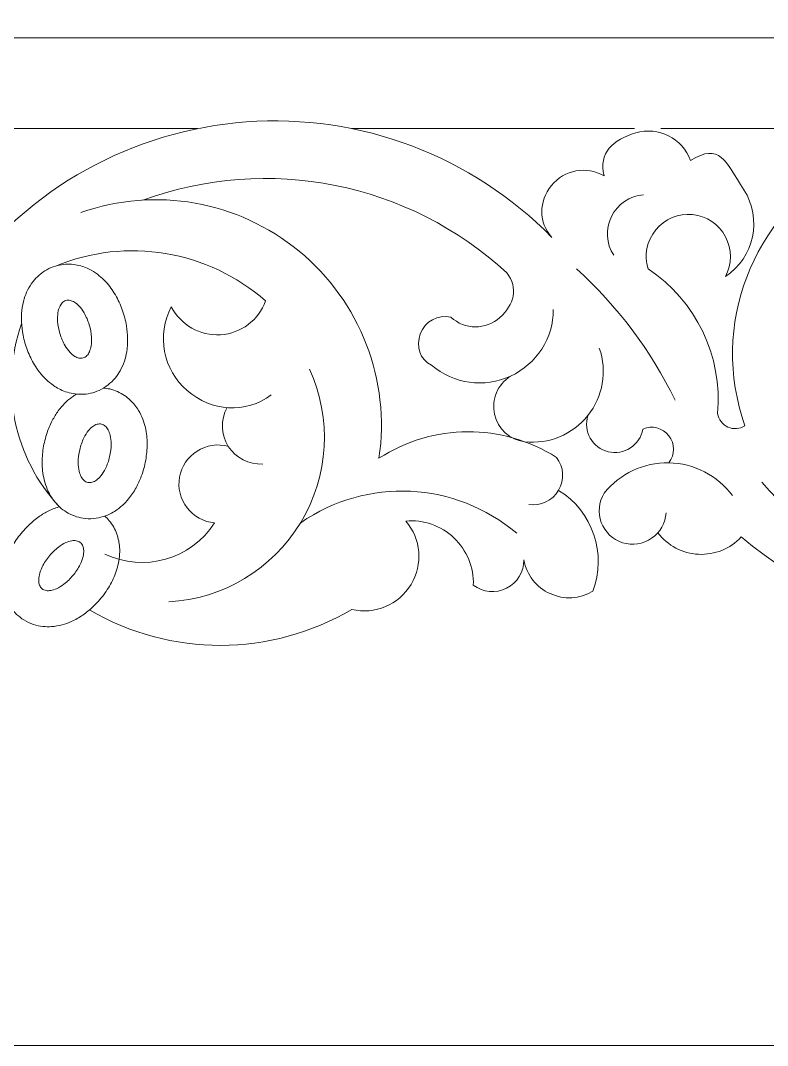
# Model space of a CAD drawing. Header units: millimetres. Extents: x 5151 to 5396, y 1629 to 1892.
# Drawn here: x 5175.95 to 5205.09, y 1769.91 to 1809.92 of the extents above; entities that cross this region are included whole.
import ezdxf

# ---------------------------------------------------------------- set-up
doc = ezdxf.new("R2010")
doc.units = ezdxf.units.MM
doc.header["$MEASUREMENT"] = 0
doc.layers.add('SITARA ALL', color=18, linetype='Continuous', true_color=0x000000)

msp = doc.modelspace()

# ---------------------------------------------------------------- linework, layer by layer
at = {"layer": 'SITARA ALL', "lineweight": 9}
for points, knots in [([(5151.918, 1891.909), (5151.918, 1891.909), (5395.918, 1891.909), (5395.918, 1891.909), (5395.918, 1891.909), (5395.918, 1769.909), (5395.918, 1769.909), (5395.918, 1769.909), (5151.918, 1769.909), (5151.918, 1769.909), (5151.918, 1769.909), (5151.918, 1891.909), (5151.918, 1891.909)], [0, 0, 0, 0, 0.25, 0.25, 0.25, 0.5, 0.5, 0.5, 0.75, 0.75, 0.75, 1, 1, 1, 1]), ([(5219.114, 1802.866), (5216.245, 1805.91), (5211.64, 1806.535), (5208.064, 1804.366), (5204.488, 1802.196), (5202.839, 1798.048), (5204.213, 1794.098)], [0, 0, 0, 0, 0.333333, 0.333333, 0.333333, 1, 1, 1, 1]), ([(5196.687, 1801.448), (5193.57, 1804.635), (5189.207, 1806.285), (5184.761, 1805.958), (5180.316, 1805.63), (5176.257, 1803.379), (5173.643, 1799.769)], [0, 0, 0, 0, 0.333333, 0.333333, 0.333333, 1, 1, 1, 1]), ([(5202.089, 1804.451), (5201.778, 1805.322), (5200.839, 1805.797), (5199.953, 1805.53), (5199.067, 1805.262), (5198.496, 1804.752), (5198.72, 1803.854)], [0, 0, 0, 0, 0.333333, 0.333333, 0.333333, 1, 1, 1, 1]), ([(5203.451, 1799.923), (5204.577, 1800.665), (5204.899, 1802.174), (5204.173, 1803.311), (5203.447, 1804.448), (5203.236, 1805.16), (5202.089, 1804.451)], [0, 0, 0, 0, 0.333333, 0.333333, 0.333333, 1, 1, 1, 1]), ([(5198.72, 1803.854), (5198.035, 1804.252), (5197.163, 1804.089), (5196.668, 1803.472), (5196.173, 1802.854), (5196.149, 1802.029), (5196.687, 1801.448)], [0, 0, 0, 0, 0.333333, 0.333333, 0.333333, 1, 1, 1, 1]), ([(5189.938, 1792.828), (5190.389, 1795.884), (5189.205, 1798.952), (5186.819, 1800.914), (5184.432, 1802.875), (5181.221, 1803.452), (5178.311, 1802.417)], [0, 0, 0, 0, 0.333333, 0.333333, 0.333333, 1, 1, 1, 1]), ([(5200.254, 1803.117), (5199.715, 1803.072), (5199.241, 1802.746), (5199.003, 1802.261), (5198.766, 1801.775), (5198.799, 1801.205), (5199.094, 1800.753)], [0, 0, 0, 0, 0.333333, 0.333333, 0.333333, 1, 1, 1, 1]), ([(5203.451, 1799.923), (5203.712, 1800.407), (5203.714, 1800.991), (5203.455, 1801.477), (5203.197, 1801.963), (5202.717, 1802.287), (5202.169, 1802.34), (5201.621, 1802.394), (5201.083, 1802.171), (5200.734, 1801.744), (5200.386, 1801.318), (5200.272, 1800.75), (5200.434, 1800.224)], [0, 0, 0, 0, 0.2, 0.2, 0.2, 0.4, 0.4, 0.4, 0.6, 0.6, 0.6, 1, 1, 1, 1]), ([(5177.32, 1800.334), (5177.424, 1800.365), (5177.529, 1800.386), (5177.637, 1800.397), (5177.74, 1800.408), (5177.844, 1800.409), (5177.947, 1800.402), (5178.044, 1800.394), (5178.141, 1800.379), (5178.235, 1800.356), (5178.323, 1800.335), (5178.409, 1800.307), (5178.492, 1800.274), (5178.569, 1800.243), (5178.644, 1800.207), (5178.716, 1800.166), (5178.826, 1800.105), (5178.93, 1800.034), (5179.027, 1799.955), (5179.116, 1799.882), (5179.199, 1799.804), (5179.277, 1799.72), (5179.35, 1799.64), (5179.418, 1799.557), (5179.482, 1799.469), (5179.543, 1799.385), (5179.6, 1799.297), (5179.653, 1799.207), (5179.761, 1799.02), (5179.852, 1798.823), (5179.924, 1798.62), (5179.996, 1798.417), (5180.051, 1798.209), (5180.086, 1797.997), (5180.114, 1797.833), (5180.129, 1797.668), (5180.132, 1797.501), (5180.136, 1797.329), (5180.124, 1797.156), (5180.096, 1796.986), (5180.076, 1796.862), (5180.046, 1796.74), (5180.006, 1796.621), (5179.963, 1796.488), (5179.906, 1796.36), (5179.837, 1796.239), (5179.781, 1796.14), (5179.716, 1796.046), (5179.643, 1795.959), (5179.562, 1795.861), (5179.471, 1795.773), (5179.371, 1795.695), (5179.263, 1795.61), (5179.145, 1795.538), (5179.019, 1795.481), (5178.911, 1795.431), (5178.798, 1795.394), (5178.683, 1795.368), (5178.569, 1795.342), (5178.452, 1795.329), (5178.335, 1795.327), (5178.225, 1795.325), (5178.115, 1795.334), (5178.006, 1795.352), (5177.905, 1795.37), (5177.807, 1795.396), (5177.711, 1795.429), (5177.623, 1795.46), (5177.537, 1795.497), (5177.455, 1795.541), (5177.379, 1795.58), (5177.306, 1795.625), (5177.235, 1795.673), (5177.129, 1795.747), (5177.029, 1795.83), (5176.936, 1795.921), (5176.851, 1796.005), (5176.771, 1796.095), (5176.697, 1796.189), (5176.627, 1796.28), (5176.561, 1796.375), (5176.502, 1796.473), (5176.393, 1796.653), (5176.301, 1796.841), (5176.227, 1797.038), (5176.152, 1797.232), (5176.095, 1797.433), (5176.055, 1797.637), (5176.021, 1797.807), (5176, 1797.979), (5175.993, 1798.152), (5175.986, 1798.3), (5175.991, 1798.448), (5176.006, 1798.594), (5176.022, 1798.751), (5176.053, 1798.906), (5176.099, 1799.057), (5176.133, 1799.171), (5176.177, 1799.283), (5176.23, 1799.39), (5176.289, 1799.51), (5176.361, 1799.624), (5176.444, 1799.73), (5176.513, 1799.819), (5176.591, 1799.901), (5176.676, 1799.976), (5176.769, 1800.057), (5176.87, 1800.128), (5176.977, 1800.188), (5177.086, 1800.249), (5177.201, 1800.298), (5177.32, 1800.334)], [0, 0, 0, 0, 0.026316, 0.026316, 0.026316, 0.052632, 0.052632, 0.052632, 0.078947, 0.078947, 0.078947, 0.105263, 0.105263, 0.105263, 0.131579, 0.131579, 0.131579, 0.157895, 0.157895, 0.157895, 0.184211, 0.184211, 0.184211, 0.210526, 0.210526, 0.210526, 0.236842, 0.236842, 0.236842, 0.263158, 0.263158, 0.263158, 0.289474, 0.289474, 0.289474, 0.315789, 0.315789, 0.315789, 0.342105, 0.342105, 0.342105, 0.368421, 0.368421, 0.368421, 0.394737, 0.394737, 0.394737, 0.421053, 0.421053, 0.421053, 0.447368, 0.447368, 0.447368, 0.473684, 0.473684, 0.473684, 0.5, 0.5, 0.5, 0.526316, 0.526316, 0.526316, 0.552632, 0.552632, 0.552632, 0.578947, 0.578947, 0.578947, 0.605263, 0.605263, 0.605263, 0.631579, 0.631579, 0.631579, 0.657895, 0.657895, 0.657895, 0.684211, 0.684211, 0.684211, 0.710526, 0.710526, 0.710526, 0.736842, 0.736842, 0.736842, 0.763158, 0.763158, 0.763158, 0.789474, 0.789474, 0.789474, 0.815789, 0.815789, 0.815789, 0.842105, 0.842105, 0.842105, 0.868421, 0.868421, 0.868421, 0.894737, 0.894737, 0.894737, 0.921053, 0.921053, 0.921053, 0.947368, 0.947368, 0.947368, 1, 1, 1, 1]), ([(5192.743, 1798.341), (5193.279, 1797.837), (5194.113, 1797.831), (5194.656, 1798.327), (5195.2, 1798.823), (5195.384, 1799.483), (5194.93, 1800.063)], [0, 0, 0, 0, 0.333333, 0.333333, 0.333333, 1, 1, 1, 1]), ([(5177.725, 1798.987), (5177.669, 1798.969), (5177.619, 1798.938), (5177.579, 1798.895), (5177.538, 1798.851), (5177.505, 1798.8), (5177.481, 1798.745), (5177.449, 1798.672), (5177.427, 1798.595), (5177.414, 1798.516), (5177.397, 1798.405), (5177.392, 1798.291), (5177.4, 1798.179), (5177.411, 1798.014), (5177.44, 1797.852), (5177.488, 1797.694), (5177.537, 1797.53), (5177.605, 1797.373), (5177.691, 1797.225), (5177.746, 1797.129), (5177.813, 1797.04), (5177.888, 1796.959), (5177.941, 1796.901), (5178.002, 1796.85), (5178.069, 1796.808), (5178.119, 1796.777), (5178.175, 1796.754), (5178.233, 1796.741), (5178.287, 1796.729), (5178.344, 1796.731), (5178.398, 1796.746), (5178.454, 1796.764), (5178.504, 1796.795), (5178.544, 1796.838), (5178.585, 1796.882), (5178.618, 1796.933), (5178.642, 1796.988), (5178.674, 1797.061), (5178.696, 1797.138), (5178.708, 1797.217), (5178.726, 1797.328), (5178.731, 1797.442), (5178.723, 1797.554), (5178.712, 1797.719), (5178.683, 1797.881), (5178.635, 1798.039), (5178.586, 1798.203), (5178.518, 1798.36), (5178.432, 1798.508), (5178.376, 1798.604), (5178.31, 1798.693), (5178.235, 1798.774), (5178.181, 1798.832), (5178.121, 1798.883), (5178.054, 1798.925), (5178.004, 1798.956), (5177.948, 1798.979), (5177.89, 1798.992), (5177.836, 1799.004), (5177.779, 1799.003), (5177.725, 1798.987)], [0, 0, 0, 0, 0.05, 0.05, 0.05, 0.1, 0.1, 0.1, 0.15, 0.15, 0.15, 0.2, 0.2, 0.2, 0.25, 0.25, 0.25, 0.3, 0.3, 0.3, 0.35, 0.35, 0.35, 0.4, 0.4, 0.4, 0.45, 0.45, 0.45, 0.5, 0.5, 0.5, 0.55, 0.55, 0.55, 0.6, 0.6, 0.6, 0.65, 0.65, 0.65, 0.7, 0.7, 0.7, 0.75, 0.75, 0.75, 0.8, 0.8, 0.8, 0.85, 0.85, 0.85, 0.9, 0.9, 0.9, 0.95, 0.95, 0.95, 1, 1, 1, 1]), ([(5181.836, 1798.746), (5182.2, 1798.031), (5182.954, 1797.601), (5183.755, 1797.652), (5184.555, 1797.704), (5185.244, 1798.215), (5185.512, 1798.971)], [0, 0, 0, 0, 0.333333, 0.333333, 0.333333, 1, 1, 1, 1]), ([(5181.836, 1798.746), (5181.255, 1797.643), (5181.512, 1796.285), (5182.456, 1795.47), (5183.4, 1794.656), (5184.731, 1794.564), (5185.737, 1795.3)], [0, 0, 0, 0, 0.333333, 0.333333, 0.333333, 1, 1, 1, 1]), ([(5192.743, 1798.341), (5192.237, 1798.456), (5191.725, 1798.175), (5191.55, 1797.687), (5191.374, 1797.198), (5191.526, 1796.692), (5191.989, 1796.459)], [0, 0, 0, 0, 0.333333, 0.333333, 0.333333, 1, 1, 1, 1]), ([(5191.989, 1796.459), (5192.845, 1795.727), (5194.049, 1795.562), (5195.07, 1796.035), (5196.092, 1796.509), (5196.744, 1797.517), (5196.739, 1798.643)], [0, 0, 0, 0, 0.333333, 0.333333, 0.333333, 1, 1, 1, 1]), ([(5204.067, 1789.759), (5208.741, 1785.875), (5214.989, 1784.455), (5220.883, 1785.936), (5226.777, 1787.418), (5231.593, 1791.582), (5233.876, 1797.214)], [0, 0, 0, 0, 0.333333, 0.333333, 0.333333, 1, 1, 1, 1]), ([(5195.617, 1793.477), (5196.561, 1793.368), (5197.494, 1793.754), (5198.087, 1794.497), (5198.679, 1795.24), (5198.849, 1796.228), (5198.533, 1797.124)], [0, 0, 0, 0, 0.333333, 0.333333, 0.333333, 1, 1, 1, 1]), ([(5181.739, 1787.228), (5183.862, 1787.344), (5185.789, 1788.504), (5186.886, 1790.325), (5187.983, 1792.146), (5188.114, 1794.376), (5187.223, 1796.306)], [0, 0, 0, 0, 0.333333, 0.333333, 0.333333, 1, 1, 1, 1]), ([(5195.065, 1796.027), (5194.566, 1795.716), (5194.318, 1795.124), (5194.445, 1794.55), (5194.572, 1793.977), (5195.034, 1793.548), (5195.617, 1793.477)], [0, 0, 0, 0, 0.333333, 0.333333, 0.333333, 1, 1, 1, 1]), ([(5179.433, 1795.534), (5179.538, 1795.509), (5179.64, 1795.475), (5179.738, 1795.431), (5179.833, 1795.389), (5179.924, 1795.338), (5180.01, 1795.28), (5180.091, 1795.225), (5180.166, 1795.164), (5180.237, 1795.097), (5180.302, 1795.035), (5180.363, 1794.968), (5180.418, 1794.898), (5180.47, 1794.832), (5180.517, 1794.764), (5180.559, 1794.693), (5180.624, 1794.585), (5180.679, 1794.472), (5180.723, 1794.355), (5180.764, 1794.248), (5180.797, 1794.138), (5180.823, 1794.026), (5180.847, 1793.921), (5180.864, 1793.814), (5180.876, 1793.707), (5180.887, 1793.603), (5180.893, 1793.499), (5180.893, 1793.394), (5180.894, 1793.178), (5180.875, 1792.963), (5180.836, 1792.75), (5180.798, 1792.539), (5180.741, 1792.331), (5180.666, 1792.13), (5180.608, 1791.974), (5180.539, 1791.822), (5180.459, 1791.677), (5180.376, 1791.525), (5180.28, 1791.382), (5180.171, 1791.248), (5180.091, 1791.151), (5180.005, 1791.06), (5179.911, 1790.976), (5179.807, 1790.883), (5179.694, 1790.8), (5179.574, 1790.729), (5179.476, 1790.671), (5179.373, 1790.622), (5179.266, 1790.583), (5179.148, 1790.539), (5179.024, 1790.508), (5178.899, 1790.489), (5178.763, 1790.47), (5178.624, 1790.466), (5178.487, 1790.479), (5178.369, 1790.491), (5178.252, 1790.514), (5178.139, 1790.549), (5178.028, 1790.584), (5177.92, 1790.63), (5177.818, 1790.687), (5177.721, 1790.74), (5177.63, 1790.803), (5177.545, 1790.873), (5177.466, 1790.938), (5177.394, 1791.01), (5177.327, 1791.087), (5177.266, 1791.158), (5177.211, 1791.232), (5177.161, 1791.311), (5177.115, 1791.383), (5177.073, 1791.458), (5177.037, 1791.535), (5176.981, 1791.653), (5176.936, 1791.774), (5176.901, 1791.899), (5176.868, 1792.015), (5176.844, 1792.132), (5176.827, 1792.251), (5176.811, 1792.365), (5176.802, 1792.48), (5176.799, 1792.594), (5176.794, 1792.804), (5176.808, 1793.014), (5176.842, 1793.221), (5176.874, 1793.426), (5176.924, 1793.629), (5176.991, 1793.826), (5177.047, 1793.99), (5177.115, 1794.15), (5177.194, 1794.304), (5177.262, 1794.435), (5177.34, 1794.561), (5177.426, 1794.68), (5177.519, 1794.808), (5177.623, 1794.927), (5177.737, 1795.035), (5177.824, 1795.117), (5177.918, 1795.192), (5178.017, 1795.259), (5178.057, 1795.285), (5178.098, 1795.311), (5178.14, 1795.335)], [0, 0, 0, 0, 0.028571, 0.028571, 0.028571, 0.057143, 0.057143, 0.057143, 0.085714, 0.085714, 0.085714, 0.114286, 0.114286, 0.114286, 0.142857, 0.142857, 0.142857, 0.171429, 0.171429, 0.171429, 0.2, 0.2, 0.2, 0.228571, 0.228571, 0.228571, 0.257143, 0.257143, 0.257143, 0.285714, 0.285714, 0.285714, 0.314286, 0.314286, 0.314286, 0.342857, 0.342857, 0.342857, 0.371429, 0.371429, 0.371429, 0.4, 0.4, 0.4, 0.428571, 0.428571, 0.428571, 0.457143, 0.457143, 0.457143, 0.485714, 0.485714, 0.485714, 0.514286, 0.514286, 0.514286, 0.542857, 0.542857, 0.542857, 0.571429, 0.571429, 0.571429, 0.6, 0.6, 0.6, 0.628571, 0.628571, 0.628571, 0.657143, 0.657143, 0.657143, 0.685714, 0.685714, 0.685714, 0.714286, 0.714286, 0.714286, 0.742857, 0.742857, 0.742857, 0.771429, 0.771429, 0.771429, 0.8, 0.8, 0.8, 0.828571, 0.828571, 0.828571, 0.857143, 0.857143, 0.857143, 0.885714, 0.885714, 0.885714, 0.914286, 0.914286, 0.914286, 0.942857, 0.942857, 0.942857, 1, 1, 1, 1]), ([(5184.014, 1794.809), (5183.752, 1794.334), (5183.77, 1793.754), (5184.06, 1793.296), (5184.35, 1792.838), (5184.86, 1792.573), (5185.401, 1792.606)], [0, 0, 0, 0, 0.333333, 0.333333, 0.333333, 1, 1, 1, 1]), ([(5198.086, 1794.492), (5197.994, 1794.2), (5198.027, 1793.883), (5198.178, 1793.616), (5198.328, 1793.349), (5198.58, 1793.157), (5198.878, 1793.084), (5199.175, 1793.011), (5199.49, 1793.065), (5199.746, 1793.232), (5200.003, 1793.399), (5200.178, 1793.663), (5200.232, 1793.965)], [0, 0, 0, 0, 0.2, 0.2, 0.2, 0.4, 0.4, 0.4, 0.6, 0.6, 0.6, 1, 1, 1, 1]), ([(5203.149, 1794.576), (5203.186, 1794.343), (5203.338, 1794.144), (5203.553, 1794.048), (5203.768, 1793.952), (5204.015, 1793.97), (5204.213, 1794.098)], [0, 0, 0, 0, 0.333333, 0.333333, 0.333333, 1, 1, 1, 1]), ([(5179.112, 1794.164), (5179.055, 1794.177), (5178.996, 1794.175), (5178.94, 1794.157), (5178.882, 1794.14), (5178.828, 1794.112), (5178.78, 1794.076), (5178.716, 1794.029), (5178.658, 1793.973), (5178.609, 1793.911), (5178.538, 1793.823), (5178.477, 1793.727), (5178.428, 1793.626), (5178.355, 1793.478), (5178.3, 1793.322), (5178.263, 1793.162), (5178.223, 1792.995), (5178.204, 1792.825), (5178.205, 1792.654), (5178.205, 1792.543), (5178.218, 1792.433), (5178.243, 1792.324), (5178.26, 1792.248), (5178.288, 1792.174), (5178.325, 1792.104), (5178.353, 1792.052), (5178.389, 1792.004), (5178.433, 1791.964), (5178.475, 1791.926), (5178.525, 1791.899), (5178.579, 1791.886), (5178.636, 1791.873), (5178.696, 1791.876), (5178.752, 1791.893), (5178.809, 1791.911), (5178.863, 1791.938), (5178.912, 1791.974), (5178.976, 1792.022), (5179.033, 1792.077), (5179.083, 1792.139), (5179.153, 1792.228), (5179.214, 1792.323), (5179.264, 1792.425), (5179.336, 1792.573), (5179.392, 1792.728), (5179.429, 1792.889), (5179.468, 1793.055), (5179.488, 1793.226), (5179.487, 1793.397), (5179.486, 1793.507), (5179.473, 1793.618), (5179.448, 1793.726), (5179.431, 1793.803), (5179.403, 1793.877), (5179.367, 1793.946), (5179.339, 1793.999), (5179.302, 1794.046), (5179.258, 1794.087), (5179.217, 1794.124), (5179.167, 1794.151), (5179.112, 1794.164)], [0, 0, 0, 0, 0.05, 0.05, 0.05, 0.1, 0.1, 0.1, 0.15, 0.15, 0.15, 0.2, 0.2, 0.2, 0.25, 0.25, 0.25, 0.3, 0.3, 0.3, 0.35, 0.35, 0.35, 0.4, 0.4, 0.4, 0.45, 0.45, 0.45, 0.5, 0.5, 0.5, 0.55, 0.55, 0.55, 0.6, 0.6, 0.6, 0.65, 0.65, 0.65, 0.7, 0.7, 0.7, 0.75, 0.75, 0.75, 0.8, 0.8, 0.8, 0.85, 0.85, 0.85, 0.9, 0.9, 0.9, 0.95, 0.95, 0.95, 1, 1, 1, 1]), ([(5201.247, 1792.654), (5201.49, 1792.965), (5201.49, 1793.402), (5201.245, 1793.712), (5201, 1794.021), (5200.591, 1794.13), (5200.232, 1793.965)], [0, 0, 0, 0, 0.333333, 0.333333, 0.333333, 1, 1, 1, 1]), ([(5184.057, 1793.297), (5183.644, 1793.409), (5183.203, 1793.342), (5182.842, 1793.113), (5182.481, 1792.883), (5182.233, 1792.515), (5182.158, 1792.094), (5182.083, 1791.673), (5182.189, 1791.24), (5182.449, 1790.9), (5182.709, 1790.56), (5183.097, 1790.345), (5183.523, 1790.308)], [0, 0, 0, 0, 0.2, 0.2, 0.2, 0.4, 0.4, 0.4, 0.6, 0.6, 0.6, 1, 1, 1, 1]), ([(5195.78, 1791.03), (5196.246, 1790.956), (5196.708, 1791.176), (5196.946, 1791.582), (5197.184, 1791.989), (5197.154, 1792.492), (5196.862, 1792.862)], [0, 0, 0, 0, 0.333333, 0.333333, 0.333333, 1, 1, 1, 1]), ([(5203.725, 1791.372), (5203.142, 1792.161), (5202.225, 1792.635), (5201.243, 1792.652), (5200.262, 1792.67), (5199.332, 1792.234), (5198.722, 1791.466)], [0, 0, 0, 0, 0.333333, 0.333333, 0.333333, 1, 1, 1, 1]), ([(5198.722, 1791.466), (5198.511, 1791.123), (5198.47, 1790.701), (5198.611, 1790.324), (5198.751, 1789.947), (5199.056, 1789.656), (5199.44, 1789.535), (5199.824, 1789.414), (5200.243, 1789.477), (5200.575, 1789.706), (5200.906, 1789.934), (5201.114, 1790.3), (5201.138, 1790.703)], [0, 0, 0, 0, 0.2, 0.2, 0.2, 0.4, 0.4, 0.4, 0.6, 0.6, 0.6, 1, 1, 1, 1]), ([(5179.241, 1790.574), (5179.302, 1790.518), (5179.36, 1790.458), (5179.413, 1790.394), (5179.479, 1790.314), (5179.538, 1790.228), (5179.589, 1790.137), (5179.636, 1790.052), (5179.677, 1789.964), (5179.71, 1789.872), (5179.741, 1789.787), (5179.765, 1789.701), (5179.784, 1789.613), (5179.8, 1789.531), (5179.812, 1789.449), (5179.818, 1789.366), (5179.828, 1789.241), (5179.827, 1789.116), (5179.814, 1788.991), (5179.803, 1788.877), (5179.784, 1788.764), (5179.756, 1788.653), (5179.731, 1788.548), (5179.699, 1788.444), (5179.662, 1788.343), (5179.625, 1788.245), (5179.584, 1788.149), (5179.538, 1788.055), (5179.442, 1787.862), (5179.329, 1787.677), (5179.199, 1787.505), (5179.07, 1787.332), (5178.927, 1787.172), (5178.77, 1787.025), (5178.649, 1786.911), (5178.519, 1786.807), (5178.383, 1786.712), (5178.241, 1786.614), (5178.091, 1786.528), (5177.934, 1786.457), (5177.819, 1786.405), (5177.701, 1786.363), (5177.579, 1786.329), (5177.445, 1786.292), (5177.307, 1786.269), (5177.168, 1786.259), (5177.054, 1786.251), (5176.94, 1786.253), (5176.827, 1786.265), (5176.701, 1786.279), (5176.577, 1786.306), (5176.457, 1786.346), (5176.326, 1786.389), (5176.201, 1786.448), (5176.084, 1786.52), (5175.983, 1786.583), (5175.889, 1786.656), (5175.803, 1786.738), (5175.719, 1786.819), (5175.643, 1786.909), (5175.577, 1787.005), (5175.514, 1787.096), (5175.461, 1787.193), (5175.416, 1787.294), (5175.375, 1787.387), (5175.342, 1787.483), (5175.317, 1787.582), (5175.294, 1787.672), (5175.277, 1787.764), (5175.268, 1787.857), (5175.259, 1787.942), (5175.255, 1788.027), (5175.257, 1788.113), (5175.259, 1788.242), (5175.273, 1788.372), (5175.297, 1788.499), (5175.32, 1788.617), (5175.35, 1788.733), (5175.389, 1788.847), (5175.425, 1788.956), (5175.468, 1789.063), (5175.517, 1789.167), (5175.606, 1789.356), (5175.712, 1789.538), (5175.835, 1789.708), (5175.955, 1789.878), (5176.091, 1790.036), (5176.239, 1790.183), (5176.361, 1790.305), (5176.493, 1790.418), (5176.633, 1790.52), (5176.753, 1790.607), (5176.878, 1790.685), (5177.009, 1790.753), (5177.149, 1790.827), (5177.295, 1790.887), (5177.446, 1790.932), (5177.446, 1790.932), (5177.469, 1790.939), (5177.469, 1790.939)], [0, 0, 0, 0, 0.029412, 0.029412, 0.029412, 0.058824, 0.058824, 0.058824, 0.088235, 0.088235, 0.088235, 0.117647, 0.117647, 0.117647, 0.147059, 0.147059, 0.147059, 0.176471, 0.176471, 0.176471, 0.205882, 0.205882, 0.205882, 0.235294, 0.235294, 0.235294, 0.264706, 0.264706, 0.264706, 0.294118, 0.294118, 0.294118, 0.323529, 0.323529, 0.323529, 0.352941, 0.352941, 0.352941, 0.382353, 0.382353, 0.382353, 0.411765, 0.411765, 0.411765, 0.441176, 0.441176, 0.441176, 0.470588, 0.470588, 0.470588, 0.5, 0.5, 0.5, 0.529412, 0.529412, 0.529412, 0.558824, 0.558824, 0.558824, 0.588235, 0.588235, 0.588235, 0.617647, 0.617647, 0.617647, 0.647059, 0.647059, 0.647059, 0.676471, 0.676471, 0.676471, 0.705882, 0.705882, 0.705882, 0.735294, 0.735294, 0.735294, 0.764706, 0.764706, 0.764706, 0.794118, 0.794118, 0.794118, 0.823529, 0.823529, 0.823529, 0.852941, 0.852941, 0.852941, 0.882353, 0.882353, 0.882353, 0.911765, 0.911765, 0.911765, 0.941176, 0.941176, 0.941176, 1, 1, 1, 1]), ([(5188.877, 1786.931), (5189.776, 1786.717), (5190.71, 1787.11), (5191.187, 1787.902), (5191.663, 1788.695), (5191.59, 1789.684), (5190.98, 1790.379)], [0, 0, 0, 0, 0.333333, 0.333333, 0.333333, 1, 1, 1, 1]), ([(5193.618, 1787.876), (5193.642, 1788.571), (5193.366, 1789.244), (5192.861, 1789.723), (5192.356, 1790.202), (5191.673, 1790.441), (5190.98, 1790.379)], [0, 0, 0, 0, 0.333333, 0.333333, 0.333333, 1, 1, 1, 1]), ([(5178.287, 1789.539), (5178.242, 1789.576), (5178.188, 1789.601), (5178.13, 1789.61), (5178.07, 1789.62), (5178.01, 1789.619), (5177.95, 1789.609), (5177.872, 1789.595), (5177.796, 1789.571), (5177.724, 1789.537), (5177.621, 1789.49), (5177.524, 1789.432), (5177.434, 1789.363), (5177.303, 1789.263), (5177.184, 1789.148), (5177.08, 1789.021), (5176.97, 1788.89), (5176.877, 1788.746), (5176.801, 1788.593), (5176.752, 1788.493), (5176.714, 1788.389), (5176.688, 1788.281), (5176.67, 1788.204), (5176.661, 1788.126), (5176.663, 1788.047), (5176.665, 1787.988), (5176.676, 1787.929), (5176.698, 1787.873), (5176.718, 1787.821), (5176.751, 1787.775), (5176.794, 1787.739), (5176.839, 1787.702), (5176.894, 1787.677), (5176.951, 1787.668), (5177.011, 1787.658), (5177.071, 1787.658), (5177.131, 1787.669), (5177.209, 1787.683), (5177.285, 1787.707), (5177.357, 1787.74), (5177.46, 1787.788), (5177.557, 1787.846), (5177.647, 1787.915), (5177.778, 1788.015), (5177.897, 1788.13), (5178.001, 1788.257), (5178.111, 1788.388), (5178.204, 1788.532), (5178.28, 1788.685), (5178.329, 1788.785), (5178.367, 1788.889), (5178.393, 1788.997), (5178.411, 1789.074), (5178.42, 1789.152), (5178.418, 1789.231), (5178.416, 1789.29), (5178.405, 1789.349), (5178.383, 1789.405), (5178.363, 1789.457), (5178.33, 1789.503), (5178.287, 1789.539)], [0, 0, 0, 0, 0.05, 0.05, 0.05, 0.1, 0.1, 0.1, 0.15, 0.15, 0.15, 0.2, 0.2, 0.2, 0.25, 0.25, 0.25, 0.3, 0.3, 0.3, 0.35, 0.35, 0.35, 0.4, 0.4, 0.4, 0.45, 0.45, 0.45, 0.5, 0.5, 0.5, 0.55, 0.55, 0.55, 0.6, 0.6, 0.6, 0.65, 0.65, 0.65, 0.7, 0.7, 0.7, 0.75, 0.75, 0.75, 0.8, 0.8, 0.8, 0.85, 0.85, 0.85, 0.9, 0.9, 0.9, 0.95, 0.95, 0.95, 1, 1, 1, 1]), ([(5200.817, 1789.921), (5201.197, 1789.42), (5201.779, 1789.113), (5202.406, 1789.083), (5203.034, 1789.052), (5203.64, 1789.298), (5204.067, 1789.759)], [0, 0, 0, 0, 0.333333, 0.333333, 0.333333, 1, 1, 1, 1]), ([(5193.618, 1787.876), (5193.992, 1787.594), (5194.494, 1787.548), (5194.913, 1787.759), (5195.332, 1787.97), (5195.596, 1788.393), (5195.593, 1788.862)], [0, 0, 0, 0, 0.333333, 0.333333, 0.333333, 1, 1, 1, 1]), ([(5195.593, 1788.862), (5195.696, 1788.282), (5196.078, 1787.789), (5196.614, 1787.546), (5197.151, 1787.302), (5197.769, 1787.336), (5198.274, 1787.641)], [0, 0, 0, 0, 0.333333, 0.333333, 0.333333, 1, 1, 1, 1])]:
    msp.add_open_spline(points, degree=3, knots=knots, dxfattribs=at)
for points in [[(5153.918, 1809.245), (5153.918, 1809.245), (5353.918, 1809.245), (5353.918, 1809.245)], [(5170.856, 1805.704), (5170.856, 1805.704), (5182.872, 1805.704), (5182.872, 1805.704)], [(5188.872, 1805.704), (5188.872, 1805.704), (5199.905, 1805.704), (5199.905, 1805.704)], [(5200.932, 1805.704), (5200.932, 1805.704), (5211.92, 1805.704), (5211.92, 1805.704)], [(5194.93, 1800.063), (5191.099, 1803.598), (5185.62, 1804.697), (5180.724, 1802.905)], [(5185.512, 1798.971), (5183.262, 1800.948), (5180.089, 1801.478), (5177.32, 1800.334)], [(5201.49, 1795.103), (5200.545, 1797.039), (5199.24, 1798.777), (5197.644, 1800.224)], [(5203.149, 1794.576), (5203.346, 1796.814), (5202.306, 1798.98), (5200.434, 1800.224)], [(5175.997, 1798.073), (5175.12, 1795.605), (5175.686, 1792.857), (5177.469, 1790.939)], [(5179.193, 1795.572), (5179.274, 1795.565), (5179.354, 1795.552), (5179.433, 1795.534)], [(5196.862, 1792.862), (5194.746, 1794.211), (5192.039, 1794.199), (5189.938, 1792.828)], [(5195.31, 1789.902), (5192.917, 1791.933), (5189.463, 1792.104), (5186.885, 1790.315)], [(5198.274, 1787.641), (5198.835, 1789.102), (5198.279, 1790.754), (5196.947, 1791.576)], [(5204.878, 1791.902), (5208.024, 1788.241), (5212.745, 1786.332), (5217.551, 1786.78)], [(5179.241, 1789.088), (5180.773, 1788.365), (5182.603, 1788.885), (5183.523, 1790.308)], [(5178.642, 1786.91), (5181.806, 1785.061), (5185.72, 1785.068), (5188.877, 1786.931)]]:
    msp.add_open_spline(points, degree=3, dxfattribs=at)

doc.saveas('drawing.dxf')
